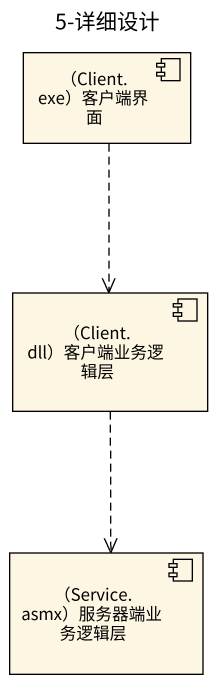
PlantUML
@startuml
title 5-详细设计
component "（Client.exe）客户端界面" as Client_exe_客户端界面
component "（Client.dll）客户端业务逻辑层" as Client_dll_客户端业务逻辑层
component "（Service.asmx）服务器端业务逻辑层" as Service_asmx_服务器端业务逻辑层
Client_exe_客户端界面 ..> Client_dll_客户端业务逻辑层
Client_dll_客户端业务逻辑层 ..> Service_asmx_服务器端业务逻辑层
@enduml
